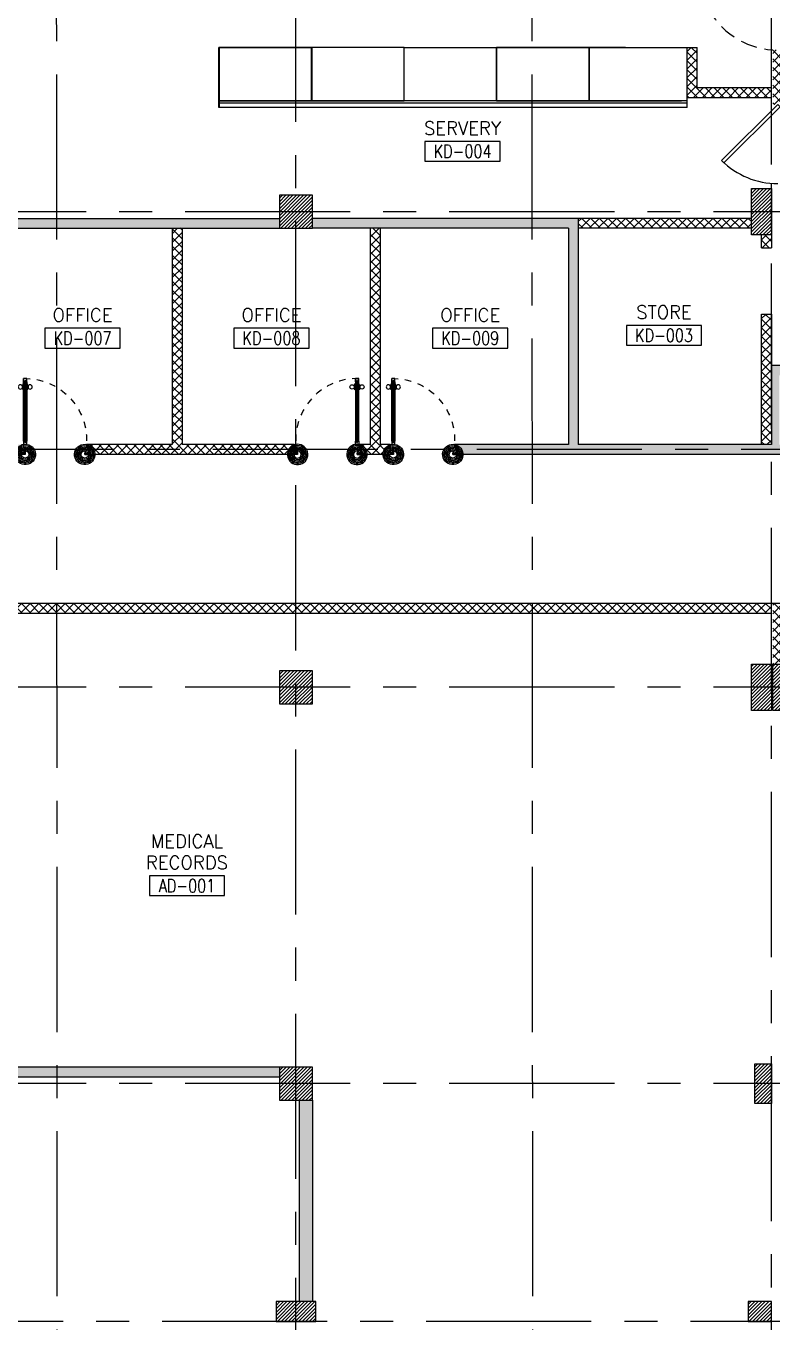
# Model space of a CAD drawing. Extents: x 417866.9 to 417960.2, y 43448 to 43538.2.
# Drawn here: x 417894.61 to 417905.91, y 43494.48 to 43514.11 of the extents above; entities that cross this region are included whole.
import ezdxf
from ezdxf.enums import TextEntityAlignment as Align

# ---------------------------------------------------------------- set-up
doc = ezdxf.new("R2010")
doc.units = 0
doc.header["$MEASUREMENT"] = 0
doc.linetypes.add('CENTERX2', pattern=[4, 2.5, -0.5, 0.5, -0.5])
doc.linetypes.add('HIDDEN', pattern=[0.375, 0.25, -0.125])
doc.layers.get('0').update_dxf_attribs({"linetype": 'CONTINUOUS'})
for name, color, linetype in [('AXES', 11, 'CENTERX2'), ('COL', 2, 'CONTINUOUS'), ('DOOR', 4, 'CONTINUOUS'), ('EJ', 8, 'CONTINUOUS'), ('HAT', 8, 'CONTINUOUS'), ('RM-BOX', 2, 'CONTINUOUS'), ('RM-NAME', 2, 'CONTINUOUS'), ('RM-NO', 2, 'CONTINUOUS'), ('SLOPE', 8, 'CONTINUOUS'), ('WALL', 2, 'CONTINUOUS'), ('WallType', 11, 'CONTINUOUS'), ('WallType2', 3, 'CONTINUOUS')]:
    doc.layers.add(name, color=color, linetype=linetype)
doc.styles.add('ROMANS', font='ROMANS.shx', dxfattribs={"width": 0.6})
pattern_1 = [(45, (417522.151385, 43455.963322), (-0.0265165043, 0.0265165043), [])]
pattern_2 = [(0, (0, 0), (0.075, 0.04330127), [0.05, -0.1]), (120, (0, 0), (-0.074999999836, 0.043301270284), [0.05, -0.1]), (60, (0, 0), (1.64e-10, 0.086602540284), [-0.1, 0.05])]
pattern_3 = [(45, (0, 0), (-0.066291260736, 0.066291260736), []), (135, (0, 0), (-0.066291260736, -0.066291260736), [])]

# ---------------------------------------------------------------- blocks, each defined once
blk = doc.blocks.new('COL50')
at = {"layer": 'COL'}
blk.add_lwpolyline([(-250, 250), (-250, -250), (250, -250), (250, 250)], close=True, dxfattribs=at)
blk = doc.blocks.new('*X101')
at = {"color": 0}
for p, q in [((203889, 41926), (204364, 42401)), ((203889, 41979), (204311, 42401)), ((203889, 42032), (204258, 42401)), ((203889, 42085), (204205, 42401)), ((203889, 42138), (204152, 42401)), ((203889, 42191), (204099, 42401)), ((203889, 42244), (204046, 42401)), ((203889, 42297), (203993, 42401)), ((203889, 42350), (203940, 42401)), ((203917, 41901), (204389, 42373)), ((203970, 41901), (204389, 42320)), ((204023, 41901), (204389, 42267)), ((204076, 41901), (204389, 42214)), ((204129, 41901), (204389, 42161)), ((204182, 41901), (204389, 42108)), ((204235, 41901), (204389, 42055)), ((204288, 41901), (204389, 42001)), ((204341, 41901), (204389, 41948))]:
    blk.add_line(p, q, dxfattribs=at)
blk = doc.blocks.new('RM1')
at = {"layer": 'RM-BOX'}
blk.add_lwpolyline([(570, -200), (-570, -200), (-570, -500), (570, -500)], close=True, dxfattribs=at)
at = {"layer": 'RM-NAME', "style": 'ROMANS'}
for tag, p in [('ROOMNAME1', (0, 324)), ('ROOMNAME2', (0, 0))]:
    blk.add_attdef(tag, text='', height=200, dxfattribs=at).set_placement(p, align=Align.MIDDLE)
at = {"layer": 'RM-NO', "style": 'ROMANS', "width": 0.8}
blk.add_attdef('ROOMNO', text='', height=200, dxfattribs=at).set_placement((0, -350), align=Align.MIDDLE)
blk = doc.blocks.new('*X103')
at = {"color": 0}
for p, q in [((203889, 47918), (204371, 48401)), ((203889, 47972), (204318, 48401)), ((203889, 48025), (204265, 48401)), ((203889, 48078), (204212, 48401)), ((203889, 48131), (204159, 48401)), ((203889, 48184), (204106, 48401)), ((203889, 48237), (204053, 48401)), ((203889, 48290), (204000, 48401)), ((203889, 48343), (203947, 48401)), ((203924, 47901), (204389, 48365)), ((203977, 47901), (204389, 48312)), ((204030, 47901), (204389, 48259)), ((204083, 47901), (204389, 48206)), ((204136, 47901), (204389, 48153)), ((204189, 47901), (204389, 48100)), ((204242, 47901), (204389, 48047)), ((204295, 47901), (204389, 47994)), ((204348, 47901), (204389, 47941))]:
    blk.add_line(p, q, dxfattribs=at)
blk = doc.blocks.new('*X105')
at = {"color": 0}
for p, q in [((203889, 55131), (204359, 55601)), ((203889, 55184), (204306, 55601)), ((203889, 55237), (204253, 55601)), ((203889, 55290), (204199, 55601)), ((203889, 55343), (204146, 55601)), ((203889, 55396), (204093, 55601)), ((203889, 55449), (204040, 55601)), ((203889, 55502), (203987, 55601)), ((203889, 55555), (203934, 55601)), ((203912, 55101), (204389, 55578)), ((203965, 55101), (204389, 55525)), ((204018, 55101), (204389, 55472)), ((204071, 55101), (204389, 55419)), ((204124, 55101), (204389, 55366)), ((204177, 55101), (204389, 55313)), ((204230, 55101), (204389, 55260)), ((204283, 55101), (204389, 55207)), ((204336, 55101), (204389, 55154))]:
    blk.add_line(p, q, dxfattribs=at)
blk = doc.blocks.new('C11')
at = {"layer": 'HAT'}
h = blk.add_hatch(dxfattribs=at)
h.set_pattern_fill('ANSI31', color=256, scale=300, style=0)
h.set_pattern_definition([(45, (-383765.23, -62181), (-26.5165043, 26.5165043), [])])
h.paths.add_polyline_path([(-20, 350), (-20, 700), (-320, 700), (-320, 350)])
h.paths.add_polyline_path([(-320, 0), (-20, 0), (-20, 350), (-320, 350)])
h = blk.add_hatch(dxfattribs=at)
h.set_pattern_fill('ANSI31', color=256, scale=300, style=0)
h.set_pattern_definition([(45, (-383445.23, -62181), (-26.5165043, 26.5165043), [])])
h.paths.add_polyline_path([(300, 350), (300, 700), (0, 700), (0, 350)])
h.paths.add_polyline_path([(0, 0), (300, 0), (300, 350), (0, 350)])
at = {"layer": 'COL'}
for points in [[(-20, 700), (-20, 0), (-320, 0), (-320, 700)], [(300, 700), (300, 0), (0, 0), (0, 700)]]:
    blk.add_lwpolyline(points, close=True, dxfattribs=at)
blk = doc.blocks.new('A$C24ED45A6')
at = {"layer": 'DOOR', "color": 0, "linetype": 'ByBlock'}
for p, q in [((909, 1055), (909, 990)), ((918, 1055), (909, 1055)), ((918, 990), (909, 990)), ((918, 978), (918, 1068)), ((925, 1068), (918, 1068)), ((918, 1055), (918, 990)), ((925, 1100), (925, 1150)), ((925, 1150), (975, 1150)), ((975, 1150), (925, 1150)), ((942, 1100), (925, 1100)), ((942, 1100), (942, 1120)), ((958, 1120), (942, 1120)), ((958, 1100), (958, 1120)), ((975, 1100), (958, 1100)), ((975, 1100), (975, 1150)), ((975, 1068), (982, 1068)), ((982, 978), (982, 1068)), ((982, 1055), (982, 990)), ((982, 1055), (991, 1055)), ((982, 990), (991, 990)), ((991, 1055), (991, 990)), ((925, 978), (918, 978)), ((975, 978), (982, 978)), ((925, 150), (925, 200)), ((925, 200), (942, 200)), ((942, 200), (942, 180)), ((958, 180), (958, 200)), ((958, 200), (975, 200)), ((975, 200), (975, 150)), ((0, 0), (0, 150)), ((0, 150), (25, 150)), ((50, 0), (0, 0)), ((25, 150), (25, 100)), ((25, 100), (50, 100)), ((50, 100), (50, 0)), ((925, 150), (975, 150)), ((942, 180), (958, 180)), ((975, 100), (950, 100)), ((950, 100), (950, 0)), ((1000, 150), (975, 150)), ((975, 150), (975, 100)), ((1000, 150), (1000, 0)), ((950, 0), (1000, 0))]:
    blk.add_line(p, q, dxfattribs=at)
at = {"layer": 'DOOR', "linetype": 'ByBlock'}
for p, q in [((925, 1100), (925, 200)), ((942, 200), (942, 1100)), ((958, 200), (958, 1100)), ((975, 200), (975, 1100))]:
    blk.add_line(p, q, dxfattribs=at)
at = {"layer": 'DOOR', "color": 9, "linetype": 'ByBlock'}
for p, q in [((50, 0), (0, 114)), ((50, 0), (0, 40)), ((50, 0), (37, 100)), ((950, 0), (1000, 114)), ((950, 0), (963, 100)), ((950, 0), (1000, 40))]:
    blk.add_line(p, q, dxfattribs=at)
at = {"layer": 'DOOR', "color": 0, "linetype": 'ByBlock'}
for centre in [(876, 1023), (1024, 1023)]:
    blk.add_circle(centre, 32.4, dxfattribs=at)
at = {"layer": 'DOOR', "linetype": 'HIDDEN', "ltscale": 0.5}
blk.add_arc((950, 222), 928, 88.456, 184.4816, dxfattribs=at)
at = {"layer": 'DOOR', "color": 9, "linetype": 'ByBlock'}
for centre, radius, start, end in [((50, 0), 154, 103.7142, 108.8947), ((50, 0), 134, 100.72, 111.8402), ((50, 0), 114, 102.6226, 115.9162), ((50, 0), 94.4, 90, 121.9818), ((50, 0), 74.4, 90, 132.2236), ((50, 0), 54.4, 90, 156.7926), ((50, 0), 34.4, 90, 180), ((50, 0), 14.4, 90, 180), ((950, 0), 94.4, 58.0182, 90), ((950, 0), 74.4, 47.7764, 90), ((950, 0), 54.4, 23.2074, 90), ((950, 0), 34.4, 0, 90), ((950, 0), 14.4, 0, 90), ((950, 0), 134, 68.1598, 79.28), ((950, 0), 114, 64.0838, 77.3774), ((950, 0), 154, 71.1053, 76.2858)]:
    blk.add_arc(centre, radius, start, end, dxfattribs=at)
at = {"layer": 'WALL'}
blk.add_line((1000, 0), (1000, 150), dxfattribs=at)

msp = doc.modelspace()

# ---------------------------------------------------------------- hatches: boundary and pattern name
at = {"layer": 'HAT'}
h = msp.add_hatch(dxfattribs=at)
h.set_pattern_fill('ANSI31', color=256, scale=0.3, style=0)
h.set_pattern_definition([(45, (417522.151385, 43448.763322), (-0.0265165043, 0.0265165043), [])])
h.paths.add_polyline_path([(417905.8966, 43511.2943), (417905.8966, 43511.6443), (417905.5966, 43511.6443), (417905.5966, 43511.2943)])
h.paths.add_polyline_path([(417905.5966, 43510.9443), (417905.8966, 43510.9443), (417905.8966, 43511.2943), (417905.5966, 43511.2943)])
h = msp.add_hatch(dxfattribs=at)
h.set_pattern_fill('ANSI31', color=256, scale=0.3, style=0)
h.set_pattern_definition(pattern_1)
h.paths.add_polyline_path([(417905.8966, 43498.3943), (417905.6466, 43498.3943), (417905.6466, 43498.0943), (417905.8966, 43498.0943)])
h.paths.add_polyline_path([(417905.8966, 43498.0943), (417905.6466, 43498.0943), (417905.6466, 43497.7943), (417905.8966, 43497.7943)])
h = msp.add_hatch(dxfattribs=at)
h.set_pattern_fill('ANSI31', color=256, scale=0.3, style=0)
h.set_pattern_definition([(45, (417540.151385, 43455.963322), (-0.0265165043, 0.0265165043), [])])
h.paths.add_polyline_path([(417898.6966, 43494.4943), (417898.6966, 43494.7943), (417898.3966, 43494.7943), (417898.3966, 43494.4943)])
h.paths.add_polyline_path([(417898.9966, 43494.4943), (417898.9966, 43494.7943), (417898.6966, 43494.7943), (417898.6966, 43494.4943)])
h = msp.add_hatch(dxfattribs=at)
h.set_pattern_fill('ANSI31', color=256, scale=0.3, style=0)
h.set_pattern_definition(pattern_1)
h.paths.add_polyline_path([(417905.5466, 43494.4943), (417905.8966, 43494.4943), (417905.8966, 43494.7943), (417905.5466, 43494.7943)])
at = {"layer": 'WallType'}
h = msp.add_hatch(dxfattribs=at)
h.set_pattern_fill('ANSI37', color=256, scale=0.75, style=0)
h.set_pattern_definition(pattern_3)
h.paths.add_polyline_path([(417905.8966, 43513.1693), (417904.7716, 43513.1693), (417904.7716, 43513.782), (417904.6216, 43513.782), (417904.6216, 43513.0193), (417905.8966, 43513.0193)])
h.paths.add_polyline_path([(417906.0666, 43513.7443), (417905.9166, 43513.7443), (417905.9166, 43512.9193), (417906.0666, 43512.9193)])
h = msp.add_hatch(dxfattribs=at)
h.set_pattern_fill('ANSI37', color=256, scale=0.75, style=0)
h.set_pattern_definition(pattern_3)
h.paths.add_polyline_path([(417898.6716, 43507.7693), (417896.9716, 43507.7693), (417896.9716, 43511.0443), (417896.8216, 43511.0443), (417896.8216, 43507.7693), (417895.548, 43507.7693), (417895.548, 43507.6193), (417898.6716, 43507.6193)])
h = msp.add_hatch(dxfattribs=at)
h.set_pattern_fill('ANSI37', color=256, scale=0.75, style=0)
h.set_pattern_definition(pattern_3)
h.paths.add_polyline_path([(417899.9716, 43511.0443), (417899.8216, 43511.0443), (417899.8216, 43507.7693), (417899.6716, 43507.7693), (417899.6716, 43507.6193), (417900.1216, 43507.6193), (417900.1216, 43507.7693), (417899.9716, 43507.7693)])
h = msp.add_hatch(dxfattribs=at)
h.set_pattern_fill('ANSI37', color=256, scale=0.75, style=0)
h.set_pattern_definition(pattern_3)
h.paths.add_polyline_path([(417905.5966, 43511.1943), (417902.9716, 43511.1943), (417902.9716, 43511.0443), (417905.5966, 43511.0443)])
h.paths.add_polyline_path([(417905.8966, 43509.7454), (417905.7466, 43509.7454), (417905.7466, 43507.7693), (417905.8966, 43507.7693)])
h.paths.add_polyline_path([(417905.8966, 43510.9443), (417905.7466, 43510.9443), (417905.7466, 43510.7454), (417905.8966, 43510.7454)])
h = msp.add_hatch(dxfattribs=at)
h.set_pattern_fill('ANSI37', color=256, scale=0.75, style=0)
h.set_pattern_definition(pattern_3)
h.paths.add_polyline_path([(417905.8966, 43505.3693), (417892.7716, 43505.3693), (417892.7716, 43505.2193), (417905.8966, 43505.2193)])
h.paths.add_polyline_path([(417906.0666, 43505.3693), (417905.9166, 43505.3693), (417905.9166, 43504.4443), (417906.0666, 43504.4443)])
at = {"layer": 'WallType2'}
h = msp.add_hatch(dxfattribs=at)
h.set_pattern_fill('HONEY', color=256, scale=0.4, style=0)
h.set_pattern_definition(pattern_2)
h.paths.add_polyline_path([(417898.4466, 43511.1943), (417894.2216, 43511.1943), (417894.2216, 43511.0443), (417894.3216, 43511.0443), (417894.3216, 43507.7693), (417890.9716, 43507.7693), (417890.9716, 43511.0443), (417891.2466, 43511.0443), (417891.2466, 43511.1943), (417890.9716, 43511.1943), (417890.9716, 43511.3943), (417891.2466, 43511.3943), (417891.2466, 43511.5443), (417890.8216, 43511.5443), (417890.8216, 43508.9693), (417890.5966, 43508.9693), (417890.5966, 43508.8193), (417890.8216, 43508.8193), (417890.8216, 43507.6193), (417892.0966, 43507.6193), (417892.6216, 43507.6193), (417892.6216, 43507.3943), (417892.7716, 43507.3943), (417892.7716, 43507.6193), (417894.548, 43507.6193), (417894.548, 43507.7693), (417894.4716, 43507.7693), (417894.4716, 43511.0443), (417896.8216, 43511.0443), (417898.4466, 43511.0443)])
h = msp.add_hatch(dxfattribs=at)
h.set_pattern_fill('HONEY', color=256, scale=0.4, style=0)
h.set_pattern_definition(pattern_2)
h.paths.add_polyline_path([(417902.9716, 43511.1943), (417898.9466, 43511.1943), (417898.9466, 43511.0443), (417899.9716, 43511.0443), (417902.8216, 43511.0443), (417902.8216, 43507.7693), (417901.1216, 43507.7693), (417901.1216, 43507.6193), (417906.2666, 43507.6193), (417906.2666, 43507.7691), (417906.1016, 43507.7691), (417906.1016, 43508.6891), (417906.2666, 43508.6891), (417906.2666, 43508.8193), (417913.2791, 43508.8193), (417913.2791, 43508.9693), (417912.9916, 43508.9693), (417912.9916, 43510.0943), (417912.8416, 43510.0943), (417912.8416, 43508.9693), (417905.8966, 43508.9693), (417905.8966, 43507.7693), (417902.9716, 43507.7693)])
h.paths.add_polyline_path([(417906.0166, 43508.8193), (417906.0666, 43508.8193), (417906.0666, 43507.7693), (417906.0166, 43507.7693)], flags=16)
h = msp.add_hatch(dxfattribs=at)
h.set_pattern_fill('HONEY', color=256, scale=0.4, style=0)
h.set_pattern_definition(pattern_2)
h.paths.add_polyline_path([(417898.4466, 43498.3443), (417891.7466, 43498.3443), (417891.7466, 43498.1943), (417898.4466, 43498.1943)])
h.paths.add_polyline_path([(417898.9466, 43497.8443), (417898.7466, 43497.8443), (417898.7466, 43494.7943), (417898.9466, 43494.7943)])

# ---------------------------------------------------------------- linework, layer by layer
at = {"layer": 'AXES'}
for p, q in [((417898.6966, 43448.6529), (417898.6966, 43537.5491)), ((417905.8966, 43460.01), (417905.8966, 43537.1991)), ((417895.0966, 43466.8743), (417895.0678, 43525.6943)), ((417902.2966, 43466.8743), (417902.2678, 43525.6943)), ((417959.5194, 43511.2943), (417889.6966, 43511.2943)), ((417947.9366, 43507.6943), (417889.6966, 43507.6943)), ((417959.5194, 43504.0943), (417889.6966, 43504.0943)), ((417959.5194, 43498.0943), (417889.6966, 43498.0943)), ((417959.1694, 43494.4943), (417889.6966, 43494.4943))]:
    msp.add_line(p, q, dxfattribs=at)
at = {"layer": 'COL'}
for points in [[(417905.8966, 43511.6443), (417905.8966, 43510.9443), (417905.5966, 43510.9443), (417905.5966, 43511.6443)], [(417898.4466, 43511.5443), (417898.4466, 43511.0443), (417898.9466, 43511.0443), (417898.9466, 43511.5443)], [(417905.8966, 43498.3943), (417905.8966, 43497.7943), (417905.6466, 43497.7943), (417905.6466, 43498.3943)], [(417898.9966, 43494.7943), (417898.3966, 43494.7943), (417898.3966, 43494.4943), (417898.9966, 43494.4943)], [(417905.5466, 43494.7943), (417905.5466, 43494.4943), (417905.8966, 43494.4943), (417905.8966, 43494.7943)]]:
    msp.add_lwpolyline(points, close=True, dxfattribs=at)
at = {"layer": 'DOOR', "color": 11, "linetype": 'HIDDEN'}
msp.add_lwpolyline([(417904.9205, 43514.4033), (417904.943, 43514.3587), (417906.0142, 43514.8997), (417905.9916, 43514.9443), (417904.9205, 43514.4033, 0.2646419), (417905.9166, 43513.7443, 0.4142117)], format="xyb", dxfattribs=at)
at = {"layer": 'DOOR'}
msp.add_lwpolyline([(417905.1431, 43512.0708), (417905.1784, 43512.0354), (417906.027, 43512.884), (417905.9916, 43512.9193), (417905.1431, 43512.0708, 0.1989107), (417905.9916, 43511.7193, 0.4142117)], format="xyb", dxfattribs=at)
at = {"layer": 'SLOPE', "linetype": 'ByBlock'}
for p, q in [((417897.5308, 43513.782), (417898.9308, 43513.782)), ((417898.9308, 43513.782), (417897.5308, 43513.782)), ((417898.9308, 43513.782), (417897.5308, 43513.782)), ((417897.5308, 43513.782), (417898.9308, 43513.782)), ((417897.5308, 43513.782), (417897.5308, 43512.972)), ((417897.5308, 43512.872), (417897.5308, 43513.782)), ((417897.5349, 43512.972), (417897.5349, 43513.782)), ((417897.5349, 43513.782), (417897.5349, 43512.872)), ((417898.9308, 43512.972), (417898.9308, 43513.782)), ((417898.9308, 43512.972), (417898.9308, 43513.782)), ((417898.9308, 43512.972), (417898.9308, 43513.782)), ((417898.9308, 43512.972), (417898.9308, 43513.782)), ((417898.9308, 43512.972), (417898.9308, 43513.782)), ((417898.9308, 43512.972), (417898.9308, 43513.782)), ((417898.9349, 43513.782), (417898.9349, 43512.972)), ((417900.3349, 43513.782), (417898.9349, 43513.782)), ((417900.3349, 43513.782), (417898.9349, 43513.782)), ((417898.9349, 43513.782), (417898.9349, 43512.972)), ((417900.3349, 43513.782), (417904.6216, 43513.782)), ((417900.3349, 43512.972), (417900.3349, 43513.782)), ((417900.3349, 43512.9721), (417900.3349, 43513.782)), ((417900.3349, 43513.782), (417901.7349, 43513.782)), ((417900.3349, 43512.9721), (417900.3349, 43513.782)), ((417900.3349, 43512.972), (417900.3349, 43513.782)), ((417903.1349, 43513.7821), (417901.7349, 43513.7821)), ((417901.7349, 43513.7821), (417901.7349, 43512.9721)), ((417901.7349, 43512.972), (417901.7349, 43513.782)), ((417901.7349, 43512.9721), (417901.7349, 43513.782)), ((417901.7349, 43513.782), (417901.7349, 43512.9721)), ((417903.1349, 43512.9721), (417903.1349, 43513.7821)), ((417903.1349, 43513.7821), (417903.1349, 43512.9721)), ((417903.1349, 43513.7821), (417903.1349, 43512.9721)), ((417903.6849, 43513.7821), (417903.1349, 43513.7821)), ((417903.6849, 43513.7821), (417903.1349, 43513.7821)), ((417903.1349, 43512.972), (417903.1349, 43513.782)), ((417903.1349, 43512.9721), (417903.1349, 43513.782)), ((417904.6216, 43512.8721), (417904.6216, 43513.782)), ((417897.5308, 43512.972), (417898.9308, 43512.972)), ((417897.5308, 43512.972), (417898.9308, 43512.972)), ((417897.5308, 43512.972), (417898.9308, 43512.972)), ((417897.5308, 43512.972), (417898.9308, 43512.972)), ((417898.9349, 43512.972), (417897.5308, 43512.972)), ((417898.9309, 43512.937), (417897.5308, 43512.937)), ((417898.9309, 43512.872), (417897.5308, 43512.872)), ((417898.9349, 43512.972), (417897.5349, 43512.972)), ((417898.9309, 43512.937), (417897.5659, 43512.937)), ((417900.3349, 43512.972), (417898.9349, 43512.972)), ((417898.9349, 43512.972), (417900.3349, 43512.972)), ((417898.9349, 43512.972), (417900.3349, 43512.972)), ((417900.3349, 43512.972), (417898.9349, 43512.972)), ((417900.3349, 43512.937), (417898.9349, 43512.937)), ((417900.3349, 43512.937), (417898.9349, 43512.937)), ((417900.3349, 43512.872), (417898.9349, 43512.872)), ((417901.7349, 43512.9721), (417900.3349, 43512.9721)), ((417901.7349, 43512.9721), (417900.3349, 43512.9721)), ((417901.7349, 43512.9721), (417900.3349, 43512.9721)), ((417901.7349, 43512.9721), (417900.3349, 43512.9721)), ((417904.6216, 43512.9721), (417900.3349, 43512.9721)), ((417901.7349, 43512.9721), (417900.3349, 43512.9721)), ((417901.7349, 43512.9721), (417900.3349, 43512.9721)), ((417901.7349, 43512.9721), (417900.3349, 43512.9721)), ((417901.7349, 43512.9721), (417900.3349, 43512.9721)), ((417901.7349, 43512.9721), (417900.3349, 43512.9721)), ((417904.6216, 43512.9371), (417900.3349, 43512.9371)), ((417901.7349, 43512.9371), (417900.3349, 43512.9371)), ((417901.7349, 43512.8721), (417900.3349, 43512.8721)), ((417901.7349, 43512.9721), (417903.1349, 43512.9721)), ((417903.1349, 43512.9721), (417901.7349, 43512.9721)), ((417903.1349, 43512.9371), (417901.7349, 43512.9371)), ((417903.1349, 43512.8721), (417901.7349, 43512.8721)), ((417904.5349, 43512.9721), (417903.1349, 43512.9721)), ((417903.1349, 43512.9721), (417904.5349, 43512.9721)), ((417903.1349, 43512.9721), (417904.5349, 43512.9721)), ((417904.5349, 43512.9371), (417903.1349, 43512.9371)), ((417904.6216, 43512.8721), (417903.1349, 43512.8721))]:
    msp.add_line(p, q, dxfattribs=at)
at = {"layer": 'WALL'}
for p, q in [((417904.6216, 43513.0193), (417904.6216, 43513.782)), ((417904.6216, 43513.782), (417904.7716, 43513.782)), ((417904.7716, 43513.1693), (417904.7716, 43513.782)), ((417905.8966, 43513.0193), (417904.6216, 43513.0193)), ((417905.8966, 43513.1693), (417904.7716, 43513.1693)), ((417905.8966, 43513.0193), (417905.8966, 43513.1693)), ((417905.8966, 43511.5443), (417905.8966, 43511.7193)), ((417894.2216, 43511.1943), (417898.4466, 43511.1943)), ((417894.4716, 43511.0443), (417896.8216, 43511.0443)), ((417896.8216, 43511.0443), (417896.8216, 43507.7693)), ((417896.8216, 43511.0443), (417898.4466, 43511.0443)), ((417896.9716, 43511.0443), (417896.9716, 43507.7693)), ((417905.5966, 43511.1943), (417898.9466, 43511.1943)), ((417899.9716, 43511.0443), (417898.9466, 43511.0443)), ((417899.8216, 43511.0443), (417899.8216, 43507.7693)), ((417902.8216, 43511.0443), (417899.9716, 43511.0443)), ((417899.9716, 43511.0443), (417899.9716, 43507.7693)), ((417902.8216, 43511.0443), (417902.8216, 43507.7693)), ((417902.9716, 43511.1943), (417902.9716, 43507.7693)), ((417905.5966, 43511.0443), (417902.9716, 43511.0443)), ((417905.8966, 43511.1943), (417905.8966, 43510.7454)), ((417905.7466, 43510.7454), (417905.7466, 43510.9443)), ((417905.7466, 43510.7454), (417905.8966, 43510.7454)), ((417905.7466, 43507.7693), (417905.7466, 43509.7454)), ((417905.7466, 43509.7454), (417905.8966, 43509.7454)), ((417905.8966, 43509.7454), (417905.8966, 43507.7693)), ((417905.8966, 43508.9693), (417912.8416, 43508.9693)), ((417896.8216, 43507.7693), (417895.548, 43507.7693)), ((417895.548, 43507.7693), (417895.548, 43507.6193)), ((417898.6716, 43507.7693), (417896.9716, 43507.7693)), ((417898.6716, 43507.7693), (417898.6716, 43507.6193)), ((417899.8216, 43507.7693), (417899.6716, 43507.7693)), ((417900.1216, 43507.7693), (417899.9716, 43507.7693)), ((417900.1216, 43507.7693), (417900.1216, 43507.6193)), ((417901.1216, 43507.7693), (417901.1216, 43507.6193)), ((417902.8216, 43507.7693), (417901.1216, 43507.7693)), ((417905.8966, 43507.7693), (417902.9716, 43507.7693)), ((417898.6716, 43507.6193), (417895.548, 43507.6193)), ((417900.1216, 43507.6193), (417899.6716, 43507.6193)), ((417906.2666, 43507.6193), (417901.1216, 43507.6193)), ((417892.7716, 43505.3693), (417906.0666, 43505.3693)), ((417905.8966, 43504.3443), (417905.8966, 43505.3693)), ((417891.3966, 43505.2193), (417905.8966, 43505.2193)), ((417898.4466, 43498.3443), (417891.7466, 43498.3443)), ((417898.4466, 43498.1943), (417891.7466, 43498.1943)), ((417898.7466, 43497.8443), (417898.7466, 43494.7943)), ((417898.9466, 43497.8443), (417898.9466, 43494.7943))]:
    msp.add_line(p, q, dxfattribs=at)

# ---------------------------------------------------------------- block references
at = {"layer": 'COL', "xscale": 0.001000000047497451, "yscale": 0.0009999999892897904, "zscale": 0.001}
for p in [(417898.6966, 43504.0943), (417898.6966, 43498.0943)]:
    msp.add_blockref('COL50', p, dxfattribs=at)
at = {"layer": 'DOOR', "color": 0, "yscale": 0.0009999999892897904, "zscale": 0.001}
for p, xscale in [((417895.548, 43507.6193), -0.001000000047497451), ((417898.6716, 43507.6193), 0.001000000047497451), ((417901.1216, 43507.6193), -0.001000000047497451)]:
    msp.add_blockref('A$C24ED45A6', p, dxfattribs=dict(at, xscale=xscale))
at = {"layer": 'EJ', "color": 2, "linetype": 'ByBlock', "xscale": 0.001000000047497451, "yscale": 0.0009999999892897904, "zscale": 0.001}
msp.add_blockref('C11', (417905.9166, 43503.7443), dxfattribs=at)
at = {"layer": 'HAT', "xscale": 0.001000000047497451, "yscale": 0.0009999999892897904, "zscale": 0.001}
for p, values in [((417901.2193, 43512.5592), {'ROOMNO': 'KD-004', 'ROOMNAME2': 'SERVERY'}), ((417904.27, 43509.7728), {'ROOMNO': 'KD-003', 'ROOMNAME2': 'STORE'}), ((417895.4657, 43509.731), {'ROOMNO': 'KD-007', 'ROOMNAME2': 'OFFICE'}), ((417898.3264, 43509.731), {'ROOMNO': 'KD-008', 'ROOMNAME2': 'OFFICE'}), ((417901.3363, 43509.731), {'ROOMNO': 'KD-009', 'ROOMNAME2': 'OFFICE'}), ((417897.0468, 43501.4406), {'ROOMNO': 'AD-001', 'ROOMNAME2': 'RECORDS', 'ROOMNAME1': 'MEDICAL'})]:
    msp.add_blockref('RM1', p, dxfattribs=at).add_auto_attribs(values)
for name in ['*X105', '*X103', '*X101']:
    msp.add_blockref(name, (417694.5581, 43455.9433), dxfattribs=at)

doc.saveas('drawing.dxf')
